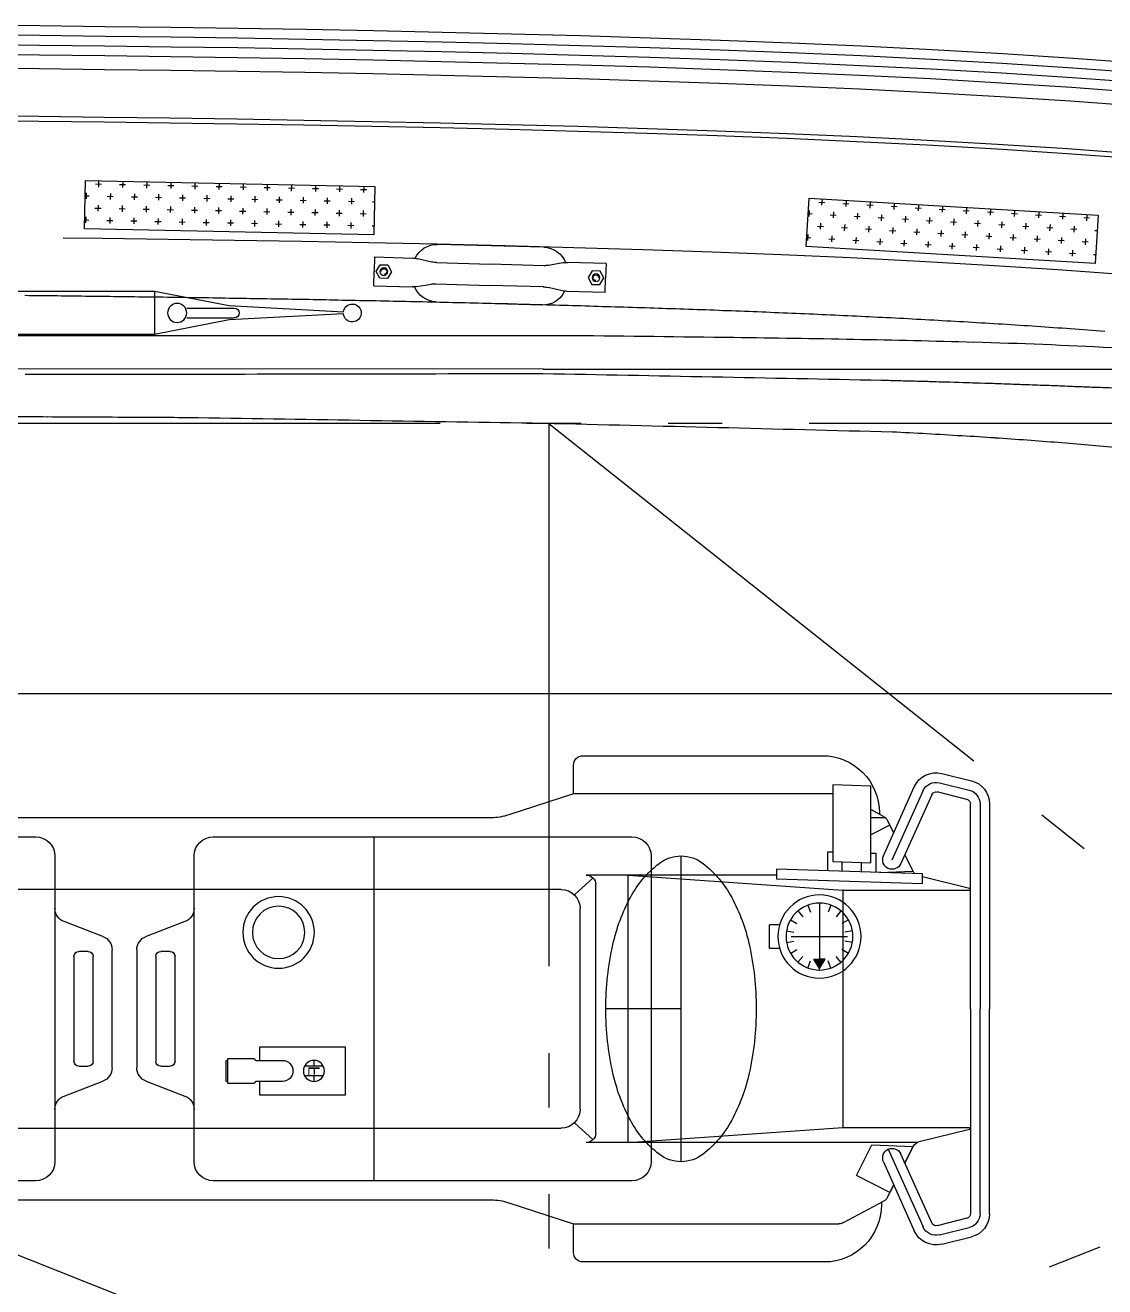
# Model space of a CAD drawing. Extents: x 1551 to 113148, y -1700 to 77018.
# Drawn here: x 12367 to 13610, y 29429 to 30881 of the extents above; entities that cross this region are included whole.
import ezdxf
from ezdxf.enums import TextEntityAlignment as Align

# ---------------------------------------------------------------- set-up
doc = ezdxf.new("R2010")
doc.units = 0
doc.header["$LTSCALE"] = 500
doc.header["$MEASUREMENT"] = 0
doc.linetypes.add('DASHED', pattern=[0.75, 0.5, -0.25])
doc.linetypes.add('PHANTOM', pattern=[2.1, 1.25, -0.2, 0.125, -0.2, 0.125, -0.2])
doc.layers.get('0').update_dxf_attribs({"linetype": 'CONTINUOUS'})

# ---------------------------------------------------------------- blocks, each defined once
blk = doc.blocks.new('cont')
at = {"linetype": 'PHANTOM'}
for p, q in [((225402.8, 145808.7), (231452.8, 143408.7)), ((225402.8, 143408.7), (231452.8, 145808.7))]:
    blk.add_line(p, q, dxfattribs=at)
blk.add_lwpolyline([(225402.8, 143408.7), (231452.8, 143408.7), (231452.8, 145808.7), (225402.8, 145808.7)], close=True, dxfattribs=at)
blk = doc.blocks.new('A$C02E15517')
at = {"color": 0, "linetype": 'ByBlock', "lineweight": -2}
for p, q in [((1979, 291.5), (1701.3, 291.5)), ((1690.3, 280.5), (1690.3, 247.5)), ((2114.6, 271), (2148.6, 262.6)), ((1615.8, 223.2), (1690.3, 247.5)), ((1690.3, 247.5), (1996.1, 247.5)), ((2047.3, 176.1), (2082.8, 255.6)), ((2052.9, 161.6), (2092.9, 251.1)), ((2143.3, 241.2), (2109.3, 249.7)), ((2111.9, 260.4), (2145.9, 251.9)), ((2001.3, 246.2), (2047.4, 221.6)), ((2102.9, 246.6), (2067.4, 167.2)), ((2147.5, 0), (2147.5, 235.9)), ((2158.5, 235.9), (2158.5, 0)), ((2169.5, 235.9), (2169.5, 0)), ((676.7, 220), (1595.4, 220)), ((2045, 222.9), (2045, 225.5)), ((2054.8, 211.5), (2016.3, 192.1)), ((2052, 216.9), (2059.2, 202.7)), ((2059.2, 202.7), (2054.8, 211.5)), ((1071, 198), (588.7, 198)), ((1757.7, 198), (1275.4, 198)), ((1460.7, 198), (1460.7, -198)), ((2016.3, 192.1), (2034.1, 156.7)), ((1093, -176), (1093, 176)), ((1253.4, 176), (1253.4, -176)), ((1779.7, -176), (1779.7, 176)), ((1814.2, 176), (1814.2, -176)), ((2072, 177.3), (2081.5, 158.5)), ((2081.5, 158.5), (2072, 177.3)), ((1691.5, 131.1), (1712.8, 150.8)), ((2085.7, 154), (1705, 154)), ((1753.4, 154), (2000.4, 136.6)), ((1753.4, 154), (1753.4, -154)), ((1753.4, 154), (1753.4, -154)), ((1753.4, 154), (1753.4, -154)), ((2034.1, 156.7), (2081.5, 158.5)), ((2088.6, 152.8), (2146.5, 138.4)), ((602, 137.5), (1676, 137.5)), ((1716, 143), (1716, -143)), ((2000.8, 136.6), (2000.8, -136.6)), ((2001.2, 136.6), (2147.5, 136.6)), ((1698, 115.5), (1698, -115.5)), ((1103.6, 100.4), (1148.4, 83.3)), ((1198, 83.3), (1242.8, 100.4)), ((1328.7, 83.6), (1328.7, 99)), ((1328.7, 99), (1427.7, 99)), ((1427.7, 99), (1427.7, 44)), ((1292.4, 83.6), (1290.2, 83.6)), ((1290.2, 83.6), (1290.2, 59.4)), ((1292.4, 85.8), (1292.4, 57.2)), ((1322.2, 85.8), (1292.4, 85.8)), ((1323.2, 84.6), (1323.2, 84.8)), ((1355.2, 83.6), (1324.3, 83.6)), ((1402.2, 77), (1380.7, 77)), ((1391.4, 77), (1391.4, 83.6)), ((1115, -60.5), (1115, 60.5)), ((1120.5, 66), (1131.5, 66)), ((1137, 60.5), (1137, -60.5)), ((1159, 67.9), (1159, -67.9)), ((1187.4, -67.9), (1187.4, 67.9)), ((1209.4, -60.5), (1209.4, 60.5)), ((1214.9, 66), (1225.9, 66)), ((1231.4, 60.5), (1231.4, -60.5)), ((1290.2, 59.4), (1292.4, 59.4)), ((1323.2, 58.2), (1323.2, 58.4)), ((1324.3, 59.4), (1355.2, 59.4)), ((1328.7, 44), (1328.7, 59.4)), ((1367.2, 71.4), (1367.2, 71.6)), ((1402.2, 66), (1380.7, 66)), ((1391.4, 59.4), (1391.4, 66)), ((1292.4, 57.2), (1322.2, 57.2)), ((1427.7, 44), (1328.7, 44)), ((1814.2, 0), (1727.6, 0)), ((2147.5, 0), (2147.5, -235.9)), ((2158.5, -235.9), (2158.5, 0)), ((2169.5, -235.9), (2169.5, 0)), ((1948.8, -53.7), (1954.4, -60.3)), ((1960.4, -47), (1963.4, -55.1)), ((1973.6, -46.5), (1967, -57.1)), ((1967, -57.1), (1973.6, -57.1)), ((1973.6, -44.7), (1973.6, -53.3)), ((1973.6, -46.5), (1980.2, -57.1)), ((1973.6, -115.6), (1973.6, -50.7)), ((1980.2, -57.1), (1973.6, -57.1)), ((1986.7, -47), (1983.8, -55.1)), ((1998.3, -53.7), (1992.8, -60.3)), ((1131.5, -66), (1120.5, -66)), ((1225.9, -66), (1214.9, -66)), ((1916.1, -69.4), (1916.1, -96.9)), ((1927.7, -69.4), (1916.1, -69.4)), ((1940.2, -63.9), (1947.7, -68.2)), ((2006.9, -63.9), (1999.5, -68.2)), ((1148.4, -83.3), (1103.6, -100.4)), ((1242.8, -100.4), (1198, -83.3)), ((1935.7, -76.5), (1944.1, -78)), ((1941.1, -83.2), (2006, -83.2)), ((2011.5, -76.5), (2003, -78)), ((1927.7, -96.9), (1916.1, -96.9)), ((1935.7, -89.9), (1944.1, -88.4)), ((1940.2, -102.4), (1947.7, -98.1)), ((2006.9, -102.4), (1999.5, -98.1)), ((2011.5, -89.9), (2003, -88.4)), ((1948.8, -112.7), (1954.4, -106.1)), ((1960.4, -119.4), (1963.4, -111.3)), ((1973.6, -121.7), (1973.6, -113.1)), ((1986.7, -119.4), (1983.8, -111.3)), ((1998.3, -112.7), (1992.8, -106.1)), ((1676, -137.5), (602, -137.5)), ((1691.5, -131.1), (1712.8, -150.8)), ((1753.4, -154), (2000.4, -136.6)), ((1924, -149.8), (2092.2, -144.4)), ((2001.2, -136.6), (2147.5, -136.6)), ((2146.5, -138.4), (2092.2, -151.9)), ((2092.2, -144.4), (2092.2, -155.4)), ((1924, -154), (1705, -154)), ((1924, -160.8), (1924, -149.8)), ((2092.2, -155.4), (1924, -160.8)), ((1983.4, -158.9), (1983.4, -180.9)), ((1999.9, -158.4), (1999.9, -169.4)), ((2021.9, -157.7), (2021.9, -168.7)), ((2038.4, -179.2), (2038.4, -157.2)), ((2042.6, -157), (2081.5, -158.5)), ((2081.5, -158.5), (2072, -177.3)), ((1988.9, -169.8), (2032.9, -168.3)), ((1988.9, -257.8), (1988.9, -169.8)), ((2032.9, -168.3), (2032.9, -256.4)), ((2057.4, -171.7), (2092.9, -251.1)), ((2102.9, -246.6), (2067.4, -167.2)), ((1983.4, -180.9), (1988.9, -180.8)), ((2032.9, -179.3), (2038.4, -179.2)), ((2047.3, -176.1), (2082.8, -255.6)), ((588.7, -198), (1071, -198)), ((1275.4, -198), (1757.7, -198)), ((2054.8, -211.5), (2032.9, -200.4)), ((2059.2, -202.7), (2052, -216.9)), ((2059.2, -202.7), (2054.8, -211.5)), ((1595.4, -220), (676.7, -220)), ((1690.3, -247.5), (1615.8, -223.2)), ((2049.7, -220), (2032.9, -220)), ((2047.4, -221.6), (2032.9, -229.4)), ((2042.7, -225.5), (2042.7, -224.1)), ((2143.3, -241.2), (2109.3, -249.7)), ((1988.9, -247.5), (1690.3, -247.5)), ((1690.3, -247.5), (1690.3, -280.5)), ((2032.9, -256.4), (1988.9, -257.8)), ((2111.9, -260.4), (2145.9, -251.9)), ((2114.6, -271), (2148.6, -262.6)), ((1701.3, -291.5), (1976.7, -291.5)), ((-138.8, -363), (1727.6, -363)), ((1727.6, -363), (3102.6, -363)), ((211.2, -736.6), (1655.5, -737.4)), ((1655.5, -736.6), (2057.6, -736.6)), ((2057.6, -736.6), (2551.8, -736.6)), ((1207.7, -776.3), (-122.7, -776.3)), ((562.3, -775.5), (1673.3, -775.5)), ((1207.7, -826.3), (1207.7, -776.3)), ((1293.7, -793.2), (1207.7, -776.3)), ((2243.3, -784.3), (2238.3, -784.6)), ((2248.2, -783.9), (2243.3, -784.3)), ((2253.1, -783.6), (2248.2, -783.9)), ((2258, -783.2), (2253.1, -783.6)), ((2262.9, -782.9), (2258, -783.2)), ((2267.8, -782.5), (2262.9, -782.9)), ((2272.8, -782.2), (2267.8, -782.5)), ((2277.6, -781.8), (2272.8, -782.2)), ((2282.6, -781.5), (2277.6, -781.8)), ((2287.4, -781.1), (2282.6, -781.5)), ((2292.4, -780.7), (2287.4, -781.1)), ((2297.2, -780.4), (2292.4, -780.7)), ((2302.2, -780), (2297.2, -780.4)), ((1244.9, -795.8), (1299.7, -795.8)), ((1425.3, -800.2), (1293.7, -793.2)), ((1986.4, -798.8), (1981.4, -799.1)), ((1991.3, -798.6), (1986.4, -798.8)), ((1996.3, -798.4), (1991.3, -798.6)), ((2001.2, -798.1), (1996.3, -798.4)), ((2006.2, -797.9), (2001.2, -798.1)), ((2011.1, -797.7), (2006.2, -797.9)), ((2016.1, -797.4), (2011.1, -797.7)), ((2021.1, -797.2), (2016.1, -797.4)), ((2026.1, -797), (2021.1, -797.2)), ((2031, -796.7), (2026.1, -797)), ((2036, -796.5), (2031, -796.7)), ((2040.9, -796.2), (2036, -796.5)), ((2045.9, -796), (2040.9, -796.2)), ((2050.8, -795.7), (2045.9, -796)), ((2055.8, -795.5), (2050.8, -795.7)), ((2060.7, -795.2), (2055.8, -795.5)), ((2065.7, -795), (2060.7, -795.2)), ((2070.6, -794.7), (2065.7, -795)), ((2075.6, -794.5), (2070.6, -794.7)), ((2080.5, -794.2), (2075.6, -794.5)), ((2085.5, -793.9), (2080.5, -794.2)), ((2090.4, -793.7), (2085.5, -793.9)), ((2095.3, -793.4), (2090.4, -793.7)), ((2100.3, -793.1), (2095.3, -793.4)), ((2105.2, -792.8), (2100.3, -793.1)), ((2110.2, -792.6), (2105.2, -792.8)), ((2115.1, -792.3), (2110.2, -792.6)), ((2120, -792), (2115.1, -792.3)), ((2125, -791.7), (2120, -792)), ((2129.9, -791.4), (2125, -791.7)), ((2134.9, -791.2), (2129.9, -791.4)), ((2139.8, -790.9), (2134.9, -791.2)), ((2144.8, -790.6), (2139.8, -790.9)), ((2149.7, -790.3), (2144.8, -790.6)), ((2154.6, -790), (2149.7, -790.3)), ((2159.5, -789.7), (2154.6, -790)), ((2164.5, -789.4), (2159.5, -789.7)), ((2169.4, -789.1), (2164.5, -789.4)), ((2174.4, -788.8), (2169.4, -789.1)), ((2179.3, -788.5), (2174.4, -788.8)), ((2184.2, -788.2), (2179.3, -788.5)), ((2189.1, -787.9), (2184.2, -788.2)), ((2194.1, -787.5), (2189.1, -787.9)), ((2199, -787.2), (2194.1, -787.5)), ((2203.9, -786.9), (2199, -787.2)), ((2208.8, -786.6), (2203.9, -786.9)), ((2213.8, -786.3), (2208.8, -786.6)), ((2218.7, -785.9), (2213.8, -786.3)), ((2223.6, -785.6), (2218.7, -785.9)), ((2228.5, -785.3), (2223.6, -785.6)), ((2233.5, -784.9), (2228.5, -785.3)), ((2238.3, -784.6), (2233.5, -784.9)), ((1207.7, -826.3), (1293.7, -809.7)), ((1244.9, -806.9), (1299.7, -806.9)), ((1293.7, -809.7), (1425.3, -802.4)), ((1536.5, -813.5), (1531.6, -813.6)), ((1532, -814.1), (1654.2, -810.5)), ((1541.4, -813.3), (1536.5, -813.5)), ((1546.3, -813.2), (1541.4, -813.3)), ((1551.2, -813.1), (1546.3, -813.2)), ((1556.1, -813), (1551.2, -813.1)), ((1561, -812.9), (1556.1, -813)), ((1565.9, -812.8), (1561, -812.9)), ((1570.8, -812.7), (1565.9, -812.8)), ((1575.7, -812.5), (1570.8, -812.7)), ((1580.7, -812.4), (1575.7, -812.5)), ((1585.6, -812.3), (1580.7, -812.4)), ((1590.5, -812.2), (1585.6, -812.3)), ((1595.4, -812), (1590.5, -812.2)), ((1600.3, -811.9), (1595.4, -812)), ((1605.2, -811.8), (1600.3, -811.9)), ((1610.2, -811.7), (1605.2, -811.8)), ((1615.1, -811.6), (1610.2, -811.7)), ((1620, -811.4), (1615.1, -811.6)), ((1624.9, -811.3), (1620, -811.4)), ((1629.9, -811.2), (1624.9, -811.3)), ((1634.8, -811), (1629.9, -811.2)), ((1639.7, -810.9), (1634.8, -811)), ((1644.6, -810.8), (1639.7, -810.9)), ((1649.6, -810.6), (1644.6, -810.8)), ((1654.5, -810.5), (1649.6, -810.6)), ((1659.5, -810.4), (1654.5, -810.5)), ((1664.4, -810.2), (1659.5, -810.4)), ((1669.3, -810.1), (1664.4, -810.2)), ((1674.2, -810), (1669.3, -810.1)), ((1679.2, -809.8), (1674.2, -810)), ((1684.1, -809.7), (1679.2, -809.8)), ((1689.1, -809.6), (1684.1, -809.7)), ((1694, -809.4), (1689.1, -809.6)), ((1699, -809.3), (1694, -809.4)), ((1703.8, -809.1), (1699, -809.3)), ((1708.9, -809), (1703.8, -809.1)), ((1713.7, -808.8), (1708.9, -809)), ((1718.7, -808.7), (1713.7, -808.8)), ((1723.6, -808.5), (1718.7, -808.7)), ((1728.6, -808.4), (1723.6, -808.5)), ((1733.5, -808.2), (1728.6, -808.4)), ((1738.5, -808.1), (1733.5, -808.2)), ((1743.4, -807.9), (1738.5, -808.1)), ((1748.4, -807.8), (1743.4, -807.9)), ((1753.3, -807.6), (1748.4, -807.8)), ((1758.3, -807.5), (1753.3, -807.6)), ((1763.2, -807.3), (1758.3, -807.5)), ((1768.2, -807.2), (1763.2, -807.3)), ((1773.1, -807), (1768.2, -807.2)), ((1778.2, -806.9), (1773.1, -807)), ((1783, -806.7), (1778.2, -806.9)), ((1788.1, -806.5), (1783, -806.7)), ((1793, -806.4), (1788.1, -806.5)), ((1798, -806.2), (1793, -806.4)), ((1802.9, -806), (1798, -806.2)), ((1807.9, -805.9), (1802.9, -806)), ((1812.8, -805.7), (1807.9, -805.9)), ((1817.8, -805.5), (1812.8, -805.7)), ((1822.7, -805.4), (1817.8, -805.5)), ((1827.7, -805.2), (1822.7, -805.4)), ((1832.6, -805), (1827.7, -805.2)), ((1837.6, -804.8), (1832.6, -805)), ((1842.5, -804.7), (1837.6, -804.8)), ((1847.5, -804.5), (1842.5, -804.7)), ((1852.5, -804.3), (1847.5, -804.5)), ((1857.5, -804.1), (1852.5, -804.3)), ((1862.4, -803.9), (1857.5, -804.1)), ((1867.4, -803.7), (1862.4, -803.9)), ((1872.3, -803.6), (1867.4, -803.7)), ((1877.3, -803.4), (1872.3, -803.6)), ((1882.2, -803.2), (1877.3, -803.4)), ((1887.2, -803), (1882.2, -803.2)), ((1892.1, -802.8), (1887.2, -803)), ((1897.1, -802.6), (1892.1, -802.8)), ((1902.1, -802.4), (1897.1, -802.6)), ((1907.1, -802.2), (1902.1, -802.4)), ((1912, -802), (1907.1, -802.2)), ((1917, -801.8), (1912, -802)), ((1921.9, -801.6), (1917, -801.8)), ((1926.9, -801.4), (1921.9, -801.6)), ((1931.8, -801.2), (1926.9, -801.4)), ((1936.8, -801), (1931.8, -801.2)), ((1941.7, -800.8), (1936.8, -801)), ((1946.7, -800.6), (1941.7, -800.8)), ((1951.7, -800.4), (1946.7, -800.6)), ((1956.7, -800.2), (1951.7, -800.4)), ((1961.6, -799.9), (1956.7, -800.2)), ((1966.6, -799.7), (1961.6, -799.9)), ((1971.5, -799.5), (1966.6, -799.7)), ((1976.5, -799.3), (1971.5, -799.5)), ((1981.4, -799.1), (1976.5, -799.3)), ((-122.7, -826.3), (1207.7, -826.3)), ((1063, -821.1), (1058.3, -821.2)), ((1067.6, -821.1), (1063, -821.1)), ((1072.3, -821), (1067.6, -821.1)), ((1076.9, -821), (1072.3, -821)), ((1081.6, -820.9), (1076.9, -821)), ((1086.2, -820.9), (1081.6, -820.9)), ((1090.9, -820.8), (1086.2, -820.9)), ((1095.5, -820.8), (1090.9, -820.8)), ((1100.2, -820.7), (1095.5, -820.8)), ((1104.8, -820.7), (1100.2, -820.7)), ((1109.5, -820.6), (1104.8, -820.7)), ((1114.2, -820.6), (1109.5, -820.6)), ((1118.9, -820.5), (1114.2, -820.6)), ((1123.5, -820.5), (1118.9, -820.5)), ((1128.3, -820.4), (1123.5, -820.5)), ((1132.9, -820.3), (1128.3, -820.4)), ((1137.6, -820.3), (1132.9, -820.3)), ((1142.3, -820.2), (1137.6, -820.3)), ((1147, -820.2), (1142.3, -820.2)), ((1151.7, -820.1), (1147, -820.2)), ((1156.4, -820.1), (1151.7, -820.1)), ((1161.1, -820), (1156.4, -820.1)), ((1165.8, -819.9), (1161.1, -820)), ((1170.5, -819.9), (1165.8, -819.9)), ((1175.3, -819.8), (1170.5, -819.9)), ((1179.9, -819.8), (1175.3, -819.8)), ((1184.7, -819.7), (1179.9, -819.8)), ((1189.4, -819.6), (1184.7, -819.7)), ((1194.2, -819.6), (1189.4, -819.6)), ((1198.8, -819.5), (1194.2, -819.6)), ((1203.6, -819.4), (1198.8, -819.5)), ((1208.3, -819.4), (1203.6, -819.4)), ((1213.1, -819.3), (1208.3, -819.4)), ((1217.8, -819.3), (1213.1, -819.3)), ((1222.6, -819.2), (1217.8, -819.3)), ((1227.3, -819.1), (1222.6, -819.2)), ((1232.1, -819.1), (1227.3, -819.1)), ((1236.8, -819), (1232.1, -819.1)), ((1241.6, -818.9), (1236.8, -819)), ((1246.3, -818.8), (1241.6, -818.9)), ((1251.1, -818.8), (1246.3, -818.8)), ((1255.8, -818.7), (1251.1, -818.8)), ((1260.6, -818.6), (1255.8, -818.7)), ((1265.4, -818.6), (1260.6, -818.6)), ((1270.2, -818.5), (1265.4, -818.6)), ((1274.9, -818.4), (1270.2, -818.5)), ((1279.7, -818.3), (1274.9, -818.4)), ((1284.5, -818.3), (1279.7, -818.3)), ((1289.3, -818.2), (1284.5, -818.3)), ((1294.1, -818.1), (1289.3, -818.2)), ((1298.9, -818), (1294.1, -818.1)), ((1303.7, -818), (1298.9, -818)), ((1308.5, -817.9), (1303.7, -818)), ((1313.3, -817.8), (1308.5, -817.9)), ((1318.1, -817.7), (1313.3, -817.8)), ((1322.9, -817.7), (1318.1, -817.7)), ((1327.7, -817.6), (1322.9, -817.7)), ((1332.5, -817.5), (1327.7, -817.6)), ((1337.3, -817.4), (1332.5, -817.5)), ((1342.1, -817.3), (1337.3, -817.4)), ((1346.9, -817.3), (1342.1, -817.3)), ((1351.7, -817.2), (1346.9, -817.3)), ((1356.6, -817.1), (1351.7, -817.2)), ((1361.4, -817), (1356.6, -817.1)), ((1366.2, -816.9), (1361.4, -817)), ((1371, -816.8), (1366.2, -816.9)), ((1375.9, -816.7), (1371, -816.8)), ((1380.7, -816.7), (1375.9, -816.7)), ((1385.6, -816.6), (1380.7, -816.7)), ((1390.4, -816.5), (1385.6, -816.6)), ((1395.2, -816.4), (1390.4, -816.5)), ((1400.1, -816.3), (1395.2, -816.4)), ((1404.9, -816.2), (1400.1, -816.3)), ((1409.7, -816.1), (1404.9, -816.2)), ((1414.6, -816), (1409.7, -816.1)), ((1419.4, -815.9), (1414.6, -816)), ((1424.3, -815.8), (1419.4, -815.9)), ((1429.2, -815.7), (1424.3, -815.8)), ((1434, -815.6), (1429.2, -815.7)), ((1438.9, -815.5), (1434, -815.6)), ((1443.8, -815.4), (1438.9, -815.5)), ((1448.6, -815.4), (1443.8, -815.4)), ((1453.5, -815.3), (1448.6, -815.4)), ((1458.3, -815.2), (1453.5, -815.3)), ((1463.2, -815.1), (1458.3, -815.2)), ((1468.1, -815), (1463.2, -815.1)), ((1473, -814.9), (1468.1, -815)), ((1477.8, -814.8), (1473, -814.9)), ((1482.7, -814.6), (1477.8, -814.8)), ((1487.6, -814.5), (1482.7, -814.6)), ((1492.5, -814.4), (1487.6, -814.5)), ((1497.3, -814.3), (1492.5, -814.4)), ((1502.3, -814.2), (1497.3, -814.3)), ((1507.1, -814.1), (1502.3, -814.2)), ((1512, -814), (1507.1, -814.1)), ((1516.9, -813.9), (1512, -814)), ((1521.8, -813.8), (1516.9, -813.9)), ((1526.7, -813.7), (1521.8, -813.8)), ((1531.6, -813.6), (1526.7, -813.7)), ((1677.3, -826.8), (1661, -830.6)), ((1726.9, -824.8), (1682.8, -826.1)), ((1726.9, -824.8), (1727.3, -841.5)), ((1460.3, -832.6), (1504.4, -831.3)), ((1460.3, -832.6), (1460.8, -849.2)), ((1467.2, -841.3), (1463, -849.2)), ((1476.1, -841.1), (1467.2, -841.3)), ((1480.8, -848.6), (1476.1, -841.1)), ((1509.9, -831.7), (1526.4, -834.5)), ((1531.9, -834.8), (1593.7, -833)), ((1655.6, -831.3), (1593.7, -833)), ((1707.4, -842.1), (1711.6, -834.2)), ((1712, -849.6), (1707.4, -842.1)), ((1711.6, -834.2), (1720.5, -834)), ((1720.5, -834), (1725.1, -841.6)), ((1725.1, -841.6), (1720.9, -849.4)), ((1727.8, -858.1), (1727.3, -841.5)), ((1461.3, -865.9), (1460.8, -849.2)), ((1463, -849.2), (1467.7, -856.7)), ((1467.7, -856.7), (1476.6, -856.5)), ((1476.6, -856.5), (1480.8, -848.6)), ((1656.3, -855.7), (1594.4, -857.4)), ((1678.2, -858.9), (1661.7, -856.1)), ((1720.9, -849.4), (1712, -849.6)), ((2168.6, -856), (2089.1, -860.6)), ((2248, -850.9), (2168.6, -856)), ((2327, -845.1), (2248, -850.9)), ((1461.3, -865.9), (1505.4, -864.5)), ((1510.8, -863.8), (1527.1, -860)), ((1532.6, -859.3), (1594.4, -857.4)), ((1727.8, -858.1), (1683.7, -859.3)), ((1849.9, -871.2), (1770.4, -873.8)), ((1929.7, -868.1), (1849.9, -871.2)), ((2009.4, -864.6), (1929.7, -868.1)), ((2291.1, -858.4), (1958.4, -877.9)), ((2089.1, -860.6), (2009.4, -864.6)), ((2182.1, -878.5), (2181.7, -871.6)), ((2209.8, -876.9), (2209.4, -869.9)), ((2233.9, -872), (2240.8, -871.6)), ((2237.5, -875.2), (2237.1, -868.3)), ((2261.6, -870.3), (2268.5, -869.9)), ((2265.2, -873.6), (2264.8, -866.7)), ((2289.3, -868.7), (2291.7, -868.6)), ((2294.4, -913.8), (2291.1, -858.4)), ((1223.4, -885.9), (1147.7, -886.9)), ((1299.8, -884.7), (1223.4, -885.9)), ((1377, -883.4), (1299.8, -884.7)), ((1454.8, -881.9), (1377, -883.4)), ((1533.1, -880.3), (1454.8, -881.9)), ((1611.8, -878.4), (1533.1, -880.3)), ((1656, -877), (1533.9, -880.2)), ((1690.9, -876.2), (1611.8, -878.4)), ((1770.4, -873.8), (1690.9, -876.2)), ((1958.4, -877.9), (1961.6, -933.4)), ((1960.2, -891.5), (1959.8, -884.6)), ((1988, -889.9), (1987.6, -883)), ((2012, -885), (2019, -884.6)), ((2015.7, -888.3), (2015.3, -881.3)), ((2039.8, -883.4), (2046.7, -883)), ((2043.4, -886.6), (2043, -879.7)), ((2067.5, -881.8), (2074.4, -881.3)), ((2071.2, -885), (2070.7, -878.1)), ((2095.2, -880.1), (2102.1, -879.7)), ((2098.9, -883.4), (2098.5, -876.5)), ((2122.9, -878.5), (2129.9, -878.1)), ((2126.6, -881.8), (2126.2, -874.8)), ((2150.7, -876.9), (2157.6, -876.5)), ((2154.3, -880.1), (2153.9, -873.2)), ((2178.4, -875.2), (2185.3, -874.8)), ((2196.7, -891.5), (2196.3, -884.6)), ((2206.1, -873.6), (2213.1, -873.2)), ((2224.5, -889.9), (2224.1, -883)), ((2248.5, -885), (2255.5, -884.6)), ((2252.2, -888.3), (2251.8, -881.3)), ((2276.3, -883.4), (2283.2, -883)), ((2279.9, -886.7), (2279.5, -879.7)), ((1147.7, -886.9), (1102.5, -887.4)), ((1460.5, -891.4), (1127.2, -898.2)), ((1127.2, -898.2), (1128.4, -953.7)), ((1350.7, -907.3), (1350.6, -900.3)), ((1378.5, -906.7), (1378.4, -899.8)), ((1406.3, -906.1), (1406.1, -899.2)), ((1434, -905.6), (1433.9, -898.6)), ((1461.6, -946.9), (1460.5, -891.4)), ((1959, -888.1), (1963.5, -887.9)), ((1974.9, -904.6), (1974.5, -897.7)), ((1984.3, -886.6), (1991.2, -886.2)), ((1999, -899.7), (2005.9, -899.3)), ((2002.7, -903), (2002.2, -896)), ((2026.7, -898.1), (2033.6, -897.7)), ((2030.4, -901.3), (2030, -894.4)), ((2054.4, -896.4), (2061.4, -896)), ((2058.1, -899.7), (2057.7, -892.8)), ((2082.2, -894.8), (2089.1, -894.4)), ((2085.8, -898.1), (2085.4, -891.1)), ((2109.9, -893.2), (2116.8, -892.8)), ((2113.6, -896.4), (2113.2, -889.5)), ((2137.6, -891.5), (2144.6, -891.1)), ((2141.3, -894.8), (2140.9, -887.9)), ((2165.3, -889.9), (2172.3, -889.5)), ((2169, -893.2), (2168.6, -886.2)), ((2183.7, -906.2), (2183.3, -899.3)), ((2193.1, -888.3), (2200, -887.9)), ((2211.4, -904.6), (2211, -897.7)), ((2220.8, -886.6), (2227.7, -886.2)), ((2235.5, -899.7), (2242.4, -899.3)), ((2239.2, -903), (2238.7, -896)), ((2263.2, -898.1), (2270.1, -897.7)), ((2266.9, -901.3), (2266.5, -894.4)), ((2290.9, -896.4), (2293.3, -896.3)), ((1127.5, -908.4), (1132, -908.3)), ((1128.6, -911.8), (1128.4, -904.9)), ((1152.8, -907.9), (1159.8, -907.7)), ((1156.4, -911.3), (1156.2, -904.3)), ((1180.6, -907.3), (1187.5, -907.2)), ((1184.1, -910.7), (1184, -903.8)), ((1208.3, -906.7), (1215.3, -906.6)), ((1211.9, -910.1), (1211.7, -903.2)), ((1236.1, -906.2), (1243.1, -906)), ((1239.7, -909.6), (1239.5, -902.6)), ((1263.9, -905.6), (1270.8, -905.5)), ((1267.4, -909), (1267.3, -902.1)), ((1291.7, -905), (1298.6, -904.9)), ((1295.2, -908.4), (1295.1, -901.5)), ((1309.4, -922), (1309.2, -915.1)), ((1319.4, -904.5), (1326.4, -904.3)), ((1323, -907.9), (1322.8, -900.9)), ((1337.1, -921.5), (1337, -914.5)), ((1347.2, -903.9), (1354.1, -903.7)), ((1364.9, -920.9), (1364.8, -913.9)), ((1375, -903.3), (1381.9, -903.2)), ((1392.7, -920.3), (1392.5, -913.4)), ((1402.7, -902.7), (1409.7, -902.6)), ((1420.4, -919.7), (1420.3, -912.8)), ((1430.5, -902.2), (1437.4, -902)), ((1448.2, -919.2), (1448.1, -912.2)), ((1458.3, -901.6), (1460.7, -901.6)), ((1961.9, -919.3), (1961.5, -912.3)), ((1961.6, -933.4), (2294.4, -913.8)), ((1971.3, -901.3), (1978.2, -900.9)), ((1985.9, -914.4), (1992.9, -914)), ((1989.6, -917.6), (1989.2, -910.7)), ((2013.7, -912.7), (2020.6, -912.3)), ((2017.3, -916), (2016.9, -909.1)), ((2041.4, -911.1), (2048.3, -910.7)), ((2045.1, -914.4), (2044.7, -907.4)), ((2069.1, -909.5), (2076, -909.1)), ((2072.8, -912.7), (2072.4, -905.8)), ((2096.8, -907.8), (2103.8, -907.4)), ((2100.5, -911.1), (2100.1, -904.2)), ((2124.6, -906.2), (2131.5, -905.8)), ((2128.2, -909.5), (2127.8, -902.5)), ((2152.3, -904.6), (2159.2, -904.2)), ((2156, -907.9), (2155.6, -900.9)), ((2170.6, -920.9), (2170.2, -914)), ((2180, -903), (2187, -902.6)), ((2198.4, -919.3), (2198, -912.3)), ((2207.8, -901.3), (2214.7, -900.9)), ((2222.4, -914.4), (2229.4, -914)), ((2226.1, -917.6), (2225.7, -910.7)), ((2250.2, -912.7), (2257.1, -912.3)), ((2253.8, -916), (2253.4, -909.1)), ((2277.9, -911.1), (2284.8, -910.7)), ((2281.6, -914.4), (2281.2, -907.4)), ((1139.2, -922), (1146.2, -921.9)), ((1142.8, -925.4), (1142.6, -918.5)), ((1167, -921.5), (1173.9, -921.3)), ((1170.5, -924.9), (1170.4, -917.9)), ((1194.7, -920.9), (1201.7, -920.8)), ((1198.3, -924.3), (1198.1, -917.4)), ((1222.5, -920.3), (1229.5, -920.2)), ((1226.1, -923.7), (1225.9, -916.8)), ((1250.3, -919.8), (1257.2, -919.6)), ((1253.8, -923.2), (1253.7, -916.2)), ((1278.1, -919.2), (1285, -919.1)), ((1281.6, -922.6), (1281.5, -915.7)), ((1295.8, -936.2), (1295.6, -929.3)), ((1305.8, -918.6), (1312.8, -918.5)), ((1323.5, -935.6), (1323.4, -928.7)), ((1333.6, -918.1), (1340.5, -917.9)), ((1351.3, -935.1), (1351.2, -928.1)), ((1361.4, -917.5), (1368.3, -917.3)), ((1379.1, -934.5), (1378.9, -927.5)), ((1389.1, -916.9), (1396.1, -916.8)), ((1406.8, -933.9), (1406.7, -927)), ((1416.9, -916.3), (1423.8, -916.2)), ((1434.6, -933.3), (1434.5, -926.4)), ((1444.7, -915.8), (1451.6, -915.6)), ((1458.8, -929.4), (1461.3, -929.3)), ((1960.6, -915.9), (1965.1, -915.6)), ((1972.9, -929), (1979.8, -928.6)), ((1976.6, -932.3), (1976.1, -925.4)), ((2000.6, -927.4), (2007.5, -927)), ((2004.3, -930.7), (2003.9, -923.7)), ((2028.3, -925.8), (2035.3, -925.4)), ((2032, -929.1), (2031.6, -922.1)), ((2056.1, -924.2), (2063, -923.8)), ((2059.7, -927.4), (2059.3, -920.5)), ((2083.8, -922.5), (2090.7, -922.1)), ((2087.5, -925.8), (2087.1, -918.9)), ((2111.5, -920.9), (2118.5, -920.5)), ((2115.2, -924.2), (2114.8, -917.2)), ((2139.3, -919.3), (2146.2, -918.9)), ((2142.9, -922.5), (2142.5, -915.6)), ((2167, -917.6), (2173.9, -917.2)), ((2194.7, -916), (2201.6, -915.6)), ((1128, -936.2), (1132.6, -936.1)), ((1129.2, -939.6), (1129, -932.7)), ((1153.4, -935.6), (1160.3, -935.5)), ((1156.9, -939), (1156.8, -932.1)), ((1181.1, -935.1), (1188.1, -934.9)), ((1184.7, -938.5), (1184.5, -931.5)), ((1208.9, -934.5), (1215.9, -934.4)), ((1212.5, -937.9), (1212.3, -931)), ((1236.7, -933.9), (1243.6, -933.8)), ((1240.2, -937.3), (1240.1, -930.4)), ((1254.4, -950.9), (1254.3, -944)), ((1264.5, -933.4), (1271.4, -933.2)), ((1268, -936.8), (1267.9, -929.8)), ((1282.2, -950.4), (1282, -943.4)), ((1292.2, -932.8), (1299.2, -932.7)), ((1309.9, -949.8), (1309.8, -942.9)), ((1320, -932.2), (1326.9, -932.1)), ((1337.7, -949.2), (1337.6, -942.3)), ((1347.8, -931.7), (1354.7, -931.5)), ((1365.5, -948.7), (1365.3, -941.7)), ((1375.5, -931.1), (1382.5, -930.9)), ((1393.2, -948.1), (1393.1, -941.1)), ((1403.3, -930.5), (1410.2, -930.4)), ((1417.5, -944.1), (1424.4, -944)), ((1421, -947.5), (1420.9, -940.6)), ((1431.1, -929.9), (1438, -929.8)), ((1445.2, -943.5), (1452.2, -943.4)), ((1448.8, -946.9), (1448.6, -940)), ((1128.4, -953.7), (1461.6, -946.9)), ((1139.8, -949.8), (1146.7, -949.7)), ((1143.3, -953.2), (1143.2, -946.3)), ((1167.5, -949.2), (1174.5, -949.1)), ((1171.1, -952.6), (1170.9, -945.7)), ((1195.3, -948.7), (1202.3, -948.5)), ((1198.9, -952.1), (1198.7, -945.1)), ((1223.1, -948.1), (1230, -948)), ((1226.6, -951.5), (1226.5, -944.6)), ((1250.9, -947.5), (1257.8, -947.4)), ((1278.6, -947), (1285.6, -946.8)), ((1306.4, -946.4), (1313.3, -946.3)), ((1334.2, -945.8), (1341.1, -945.7)), ((1361.9, -945.3), (1368.9, -945.1)), ((1389.7, -944.7), (1396.6, -944.5)), ((2258.7, -984.6), (2178.1, -989.8)), ((2339.2, -978.7), (2258.7, -984.6)), ((2339.6, -984.2), (2259.1, -990.1)), ((1936.1, -1002.1), (1855.6, -1005.2)), ((2016.7, -998.5), (1936.1, -1002.1)), ((2097.4, -994.5), (2016.7, -998.5)), ((2097.7, -1000), (2017, -1004)), ((2178.1, -989.8), (2097.4, -994.5)), ((2178.5, -995.3), (2097.7, -1000)), ((2259.1, -990.1), (2178.5, -995.3)), ((1457.9, -1016), (1379.8, -1017.5)), ((1536.6, -1014.3), (1457.9, -1016)), ((1615.8, -1012.4), (1536.6, -1014.3)), ((1695.4, -1010.3), (1615.8, -1012.4)), ((1695.5, -1015.8), (1615.9, -1017.9)), ((1775.3, -1007.9), (1695.4, -1010.3)), ((1775.5, -1013.4), (1695.5, -1015.8)), ((1855.6, -1005.2), (1775.3, -1007.9)), ((1855.8, -1010.6), (1775.5, -1013.4)), ((1936.3, -1007.5), (1855.8, -1010.6)), ((2017, -1004), (1936.3, -1007.5)), ((1074.5, -1021.8), (1000.4, -1022.5)), ((1074.6, -1027.3), (1000.4, -1028)), ((1149.6, -1020.9), (1074.5, -1021.8)), ((1149.7, -1026.4), (1074.6, -1027.3)), ((1225.6, -1020), (1149.6, -1020.9)), ((1225.6, -1025.5), (1149.7, -1026.4)), ((1302.3, -1018.8), (1225.6, -1020)), ((1302.4, -1024.3), (1225.6, -1025.5)), ((1379.8, -1017.5), (1302.3, -1018.8)), ((1379.9, -1023), (1302.4, -1024.3)), ((1458, -1021.5), (1379.9, -1023)), ((1536.7, -1019.8), (1458, -1021.5)), ((1615.9, -1017.9), (1536.7, -1019.8)), ((2262.9, -1045), (2181.8, -1050.2)), ((2343.9, -1039), (2262.9, -1045)), ((2019.6, -1058.9), (1938.6, -1062.5)), ((2100.7, -1054.9), (2019.6, -1058.9)), ((2181.8, -1050.2), (2100.7, -1054.9)), ((2345.1, -1054.8), (2264, -1060.8)), ((1538, -1074.8), (1459.2, -1076.5)), ((1617.3, -1072.9), (1538, -1074.8)), ((1697.1, -1070.7), (1617.3, -1072.9)), ((1777.3, -1068.3), (1697.1, -1070.7)), ((1857.8, -1065.6), (1777.3, -1068.3)), ((1938.6, -1062.5), (1857.8, -1065.6)), ((2020.3, -1074.8), (1939.2, -1078.3)), ((2101.5, -1070.7), (2020.3, -1074.8)), ((2182.8, -1066), (2101.5, -1070.7)), ((2264, -1060.8), (2182.8, -1066)), ((2264.8, -1072), (2183.5, -1077.2)), ((2346, -1066), (2264.8, -1072)), ((1075.2, -1082.3), (1000.9, -1083)), ((1150.3, -1081.4), (1075.2, -1082.3)), ((1226.4, -1080.4), (1150.3, -1081.4)), ((1303.3, -1079.3), (1226.4, -1080.4)), ((1380.9, -1078), (1303.3, -1079.3)), ((1459.2, -1076.5), (1380.9, -1078)), ((1617.7, -1088.7), (1538.4, -1090.6)), ((1697.5, -1086.6), (1617.7, -1088.7)), ((1777.8, -1084.2), (1697.5, -1086.6)), ((1858.4, -1081.4), (1777.8, -1084.2)), ((1939.2, -1078.3), (1858.4, -1081.4)), ((2020.8, -1086), (1939.7, -1089.5)), ((2102.1, -1081.9), (2020.8, -1086)), ((2183.5, -1077.2), (2102.1, -1081.9)), ((2184.2, -1088.4), (2102.7, -1093.1)), ((2265.6, -1083.2), (2184.2, -1088.4)), ((2346.9, -1077.2), (2265.6, -1083.2)), ((2347.8, -1088.4), (2266.3, -1094.3)), ((1075.3, -1098.1), (1001.1, -1098.9)), ((1150.5, -1097.3), (1075.3, -1098.1)), ((1226.6, -1096.3), (1150.5, -1097.3)), ((1303.5, -1095.1), (1226.6, -1096.3)), ((1381.2, -1093.8), (1303.5, -1095.1)), ((1459.5, -1092.3), (1381.2, -1093.8)), ((1459.7, -1103.5), (1381.4, -1105)), ((1538.4, -1090.6), (1459.5, -1092.3)), ((1538.6, -1101.8), (1459.7, -1103.5)), ((1618, -1099.9), (1538.6, -1101.8)), ((1697.9, -1097.8), (1618, -1099.9)), ((1778.1, -1095.4), (1697.9, -1097.8)), ((1858.8, -1092.7), (1778.1, -1095.4)), ((1859.2, -1103.9), (1778.5, -1106.6)), ((1939.7, -1089.5), (1858.8, -1092.7)), ((1940.2, -1100.8), (1859.2, -1103.9)), ((2021.4, -1097.2), (1940.2, -1100.8)), ((2102.7, -1093.1), (2021.4, -1097.2)), ((2184.8, -1099.6), (2103.3, -1104.3)), ((2266.3, -1094.3), (2184.8, -1099.6)), ((1075.4, -1109.4), (1001.2, -1110.1)), ((1150.7, -1108.5), (1075.4, -1109.4)), ((1226.8, -1107.5), (1150.7, -1108.5)), ((1303.7, -1106.4), (1226.8, -1107.5)), ((1303.9, -1117.6), (1227, -1118.7)), ((1381.4, -1105), (1303.7, -1106.4)), ((1381.6, -1116.3), (1303.9, -1117.6)), ((1459.9, -1114.8), (1381.6, -1116.3)), ((1538.9, -1113.1), (1459.9, -1114.8)), ((1618.3, -1111.2), (1538.9, -1113.1)), ((1698.2, -1109), (1618.3, -1111.2)), ((1778.5, -1106.6), (1698.2, -1109)), ((1778.8, -1117.8), (1698.5, -1120.2)), ((1859.6, -1115.1), (1778.8, -1117.8)), ((1940.6, -1112), (1859.6, -1115.1)), ((2021.9, -1108.4), (1940.6, -1112)), ((2103.3, -1104.3), (2021.9, -1108.4)), ((1075.6, -1120.6), (1001.3, -1121.3)), ((1075.7, -1131.8), (1001.4, -1132.5)), ((1150.8, -1119.7), (1075.6, -1120.6)), ((1151, -1130.9), (1075.7, -1131.8)), ((1227, -1118.7), (1150.8, -1119.7)), ((1227.1, -1129.9), (1151, -1130.9)), ((1304.1, -1128.8), (1227.1, -1129.9)), ((1381.8, -1127.5), (1304.1, -1128.8)), ((1460.2, -1126), (1381.8, -1127.5)), ((1539.1, -1124.3), (1460.2, -1126)), ((1618.6, -1122.4), (1539.1, -1124.3)), ((1698.5, -1120.2), (1618.6, -1122.4))]:
    blk.add_line(p, q, dxfattribs=at)
for centre, radius in [((1391.4, 71.5), 12.1), ((1973.6, -83.2), 47.9), ((1350.7, -88), 41.2), ((1350.7, -88), 30.2), ((1973.6, -83.2), 38.5), ((1233.9, -801.3), 11), ((1716.2, -841.8), 4.44), ((1471.9, -848.9), 4.44)]:
    blk.add_circle(centre, radius, dxfattribs=at)
for centre, radius, start, end in [((1701.3, 280.5), 11, 90, 180), ((1979, 225.5), 66, 0, 90), ((2107.9, 244.3), 27.5, 76.052, 155.9201), ((2142, 235.9), 27.5, 0, 76.052), ((1996.1, 236.5), 11, 61.9545, 90), ((2107.9, 244.3), 16.5, 76.052, 155.9201), ((2107.9, 244.3), 5.5, 76.052, 155.9201), ((2142, 235.9), 16.5, 0, 76.052), ((2142, 235.9), 5.5, 0, 76.052), ((1595.4, 286), 66, 270, 288.0409), ((2042.2, 211.9), 11, 26.7527, 61.9545), ((1071, 176), 22, 0, 90), ((1275.4, 176), 22, 90, 180), ((1757.7, 176), 22, 0, 90), ((1814.2, 134.6), 41.4, 90, 127.7203), ((1814.2, 134.6), 41.4, 52.2797, 90), ((2057.4, 171.7), 11, 155.9201, 335.9201), ((1863.7, 70.6), 122.3, 127.7203, 151.8293), ((1764.7, 70.6), 122.3, 28.1707, 52.2797), ((1705, 143), 11, 0, 90), ((2091.3, 163.5), 11, 206.7527, 256.052), ((1676, 115.5), 22, 0, 90), ((2001.2, 147.6), 11, 265.9721, 270), ((2143.9, 127.7), 11, 71.3283, 76.6138), ((1943.2, 28), 212.5, 151.8293, 167.4928), ((1685.2, 28), 212.5, 12.5072, 28.1707), ((1109.5, 115.8), 16.5, 180, 249.0265), ((1236.9, 115.8), 16.5, 290.9735, 0), ((1142.5, 67.9), 16.5, 0, 69.0265), ((1203.9, 67.9), 16.5, 110.9735, 180), ((1322.2, 84.8), 1.04, 0, 90), ((1324.3, 84.6), 1.04, 180, 270), ((1355.2, 71.6), 12, 0, 90), ((2069.4, 0), 341.8, 167.4928, 180), ((1559, 0), 341.8, 0, 12.5072), ((1120.5, 60.5), 5.5, 90, 180), ((1131.5, 60.5), 5.5, 0, 90), ((1214.9, 60.5), 5.5, 90, 180), ((1225.9, 60.5), 5.5, 0, 90), ((1322.2, 58.2), 1.04, 270, 0), ((1324.3, 58.4), 1.04, 90, 180), ((1355.2, 71.4), 12, 270, 0), ((2069.4, 0), 341.8, 180, 192.5072), ((1559, 0), 341.8, 347.4928, 0), ((1120.5, -60.5), 5.5, 180, 270), ((1131.5, -60.5), 5.5, 270, 0), ((1142.5, -67.9), 16.5, 290.9735, 0), ((1203.9, -67.9), 16.5, 180, 249.0265), ((1214.9, -60.5), 5.5, 180, 270), ((1225.9, -60.5), 5.5, 270, 0), ((1943.2, -28), 212.5, 192.5072, 208.1707), ((1685.2, -28), 212.5, 331.8293, 347.4928), ((1109.5, -115.8), 16.5, 110.9735, 180), ((1236.9, -115.8), 16.5, 0, 69.0265), ((1676, -115.5), 22, 270, 0), ((1863.7, -70.6), 122.3, 208.1707, 232.2797), ((1764.7, -70.6), 122.3, 307.7203, 331.8293), ((1705, -143), 11, 270, 0), ((2001.2, -147.6), 11, 90, 94.0279), ((2143.9, -127.7), 11, 283.3862, 288.6717), ((2091.3, -163.5), 11, 135.1952, 153.2473), ((1814.2, -134.6), 41.4, 232.2797, 270), ((1814.2, -134.6), 41.4, 270, 307.7203), ((2057.4, -171.7), 11, 24.0799, 204.0799), ((1071, -176), 22, 270, 0), ((1275.4, -176), 22, 180, 270), ((1757.7, -176), 22, 270, 0), ((2042.2, -211.9), 11, 298.0455, 333.2473), ((1595.4, -286), 66, 71.9591, 90), ((1976.7, -225.5), 66, 270, 0), ((2107.9, -244.3), 5.5, 204.0799, 283.948), ((2142, -235.9), 5.5, 283.948, 0), ((2142, -235.9), 16.5, 283.948, 0), ((2142, -235.9), 27.5, 283.948, 0), ((2107.9, -244.3), 27.5, 204.0799, 283.948), ((2107.9, -244.3), 16.5, 204.0799, 283.948), ((1701.3, -280.5), 11, 180, 270), ((1791.8, 5147.8), 5818.1, 274.14936, 274.50282), ((1817, 4827.9), 5497.3, 274.5028, 274.8665), ((1797.2, 5060.5), 5730.7, 274.86646, 275.21251), ((-4627.2, 260419.3), 261169.3, 271.378432, 271.46667), ((1719.7, 6299.2), 6971.9, 272.77762, 273.10366), ((1715.8, 6371.6), 7044.3, 273.10366, 273.43467), ((1768, 5501.5), 6172.7, 273.43467, 273.78767), ((1787.4, 5209.3), 5879.8, 273.78767, 274.14936), ((751, 73103.5), 73786.1, 270.198114, 270.258677), ((534.9, 120977.2), 121660.3, 270.258677, 270.305842), ((908.7, 50951.4), 51633.5, 270.30584, 270.38753), ((-49515.2, 3110143.7), 3111238.9, 270.9350669, 270.9423892), ((-12942.1, 753632.9), 754505.7, 271.1085866, 271.1381524), ((1401.8, 23089.2), 23821.8, 271.5466, 271.60014), ((1301.3, 26516.1), 27250.3, 271.5903, 271.76203), ((1234.8, 29068.5), 29803.5, 271.60014, 271.64801), ((1494.7, 20034.6), 20765.9, 271.64801, 271.70889), ((1611.7, 16425.8), 17155.2, 271.76203, 271.83378), ((1408.5, 22774.6), 23507.3, 271.83378, 271.89509), ((1740.8, 12730.2), 13457.3, 271.89509, 271.98284), ((1550.9, 18214.3), 18944.7, 271.98284, 272.05679), ((1865.1, 9466.9), 10191.7, 272.05679, 272.16786), ((1734.2, 12924.7), 13651.9, 272.16786, 272.26382), ((1975.9, 6810), 7532.4, 272.26382, 272.40452), ((1883.3, 9014.6), 9739.1, 272.40452, 272.52827), ((557.3, 1260631.6), 1261362.6, 270.0227832, 270.0270818), ((952.9, 423598.1), 424329, 270.027082, 270.035525), ((37727.1, 20961285.1), 20962047.7, 269.90020377, 269.90140503), ((1653.2, 17560.1), 18334.7, 270.69333, 271.55721), ((1986.6, 5295.9), 6066, 271.55721, 273.05913), ((1673.3, 825.3), 1600.7, 270, 270.6326), ((-226.7, 172900.3), 173686.3, 270.632597, 270.693327), ((1299.7, -801.3), 5.56, 270, 90), ((1435.5, -801.3), 10.3, 186.2635, 173.7365), ((1655, -838.2), 27.8, 25.3866, 91.711), ((1532.9, -841.9), 27.8, 91.711, 157.716), ((1683.6, -853.9), 27.8, 91.6617, 102.9545), ((1505.2, -859), 27.8, 80.3689, 91.6617), ((1531, -807.1), 27.8, 260.3689, 271.7343), ((1654.8, -803.5), 27.8, 271.5892, 282.9545), ((1716.2, -841.8), 3.33, 91.6617, 1.6617), ((1471.9, -848.9), 3.33, 181.6617, 91.6617), ((1657, -883.5), 27.8, 80.2239, 91.5892), ((1504.5, -836.7), 27.8, 271.8068, 283.0996), ((1533.1, -852.4), 27.8, 205.2708, 271.5), ((1533.4, -887), 27.8, 91.7343, 103.0996), ((1655.3, -849.2), 27.8, 271.5, 338.803), ((1683, -831.6), 27.8, 260.2239, 271.5167)]:
    blk.add_arc(centre, radius, start, end, dxfattribs=at)
for points in [[(1973.6, -46.5), (1967, -57.1), (1973.6, -57.1)], [(1973.6, -46.5), (1980.2, -57.1), (1973.6, -57.1)]]:
    blk.add_solid(points, dxfattribs=at)
blk.add_text('F', height=13.2, rotation=90, dxfattribs=at).set_placement((1391.4, 71.5), align=Align.MIDDLE)
blk = doc.blocks.new('arb båt')
at = {"xscale": -1, "rotation": 180}
blk.add_blockref('A$C02E15517', (-13752.8, 82939), dxfattribs=at)
blk = doc.blocks.new('container10ft')
at = {"linetype": 'PHANTOM'}
blk.add_line((8415.8, 31493.4), (11440.8, 29093.4), dxfattribs=at)
blk.add_lwpolyline([(8415.8, 29093.4), (11440.8, 29093.4), (11440.8, 31493.4), (8415.8, 31493.4)], close=True, dxfattribs=at)

msp = doc.modelspace()

# ---------------------------------------------------------------- block references
for name, p in [('arb båt', (25060.975, -53190.236)), ('container10ft', (4554.106, -1070.664))]:
    msp.add_blockref(name, p)
at = {"linetype": 'DASHED'}
msp.add_blockref('cont', (-215457.913, -115386.024), dxfattribs=at)

doc.saveas('drawing.dxf')
